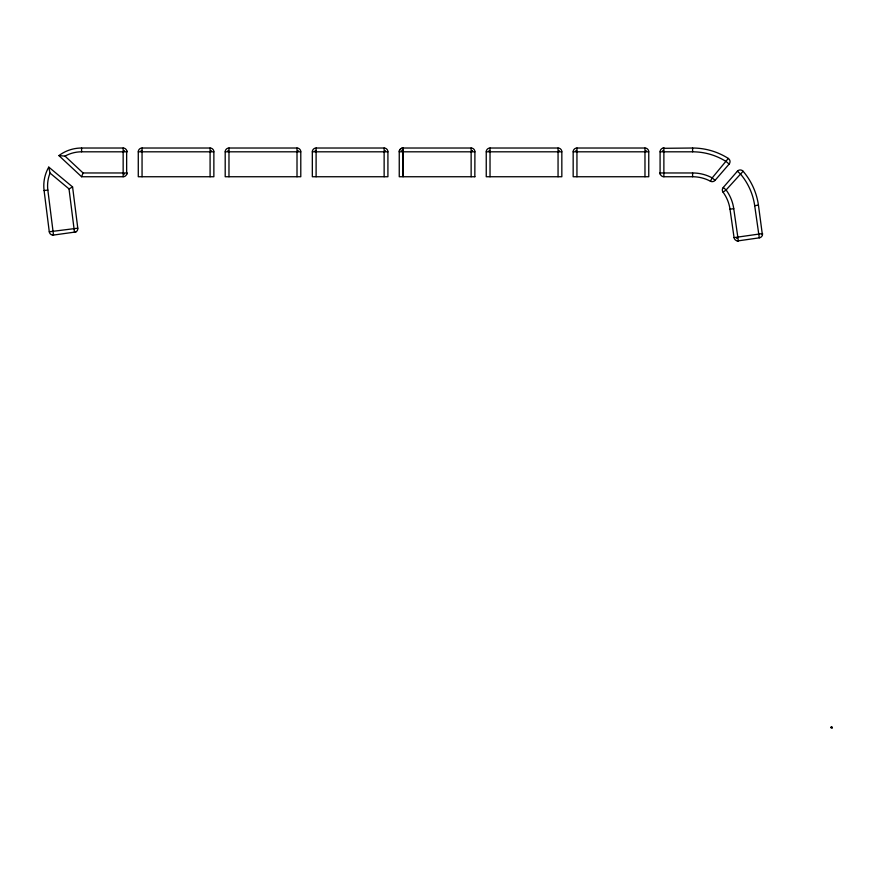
<?xml version="1.0" encoding="UTF-8"?>
<svg xmlns="http://www.w3.org/2000/svg" width="876" height="876" viewBox="0 0 876 876"><rect width="100%" height="100%" fill="white"/><g stroke="black" fill="none" stroke-linecap="round" stroke-linejoin="round"><path stroke-width="1.31" d="M762.361 234.626L758.441 205.137A66.51 66.51 0 0 0 743.1 171.258A3.778 3.778 0 0 0 737.373 171.236L723.258 187.464A3.778 3.778 0 0 0 723.061 192.183A37.788 37.788 0 0 1 730.004 209.2L734.066 237.626A3.778 3.778 0 0 0 738.348 240.834L759.295 237.845A3.778 3.778 0 0 0 762.503 233.564L734.066 237.626M126.648 174.302L126.648 150.781M126.648 173.995L126.932 172.966L83.078 172.966L65.021 156.114L59.01 155.589M762.295 234.155L762.503 233.564M65.021 156.114A34.011 34.011 0 0 1 81.588 151.811L126.932 151.811A3.778 3.778 0 0 0 123.155 148.022L81.588 148.022A37.788 37.788 0 0 0 58.911 155.589L81.588 176.744L83.078 172.966M663.877 176.744L663.877 148.022A3.778 3.778 0 0 0 660.088 151.811L660.088 172.966A3.778 3.778 0 0 0 663.877 176.744L692.598 176.744A37.788 37.788 0 0 1 710.414 181.212L712.199 177.883L728.295 158.425A66.51 66.51 0 0 0 692.598 148.022L662.847 148.318M736.946 238.25L737.811 237.1L736.563 237.834M710.414 181.212A3.778 3.778 0 0 0 715.057 180.357L729.128 164.086A3.778 3.778 0 0 0 728.295 158.425M124.184 150.781L123.155 151.811L124.491 151.252M211.105 150.781L210.087 151.811L211.423 151.252M298.026 150.781L297.008 151.811L298.344 151.252M385.155 150.781L384.137 151.811L385.473 151.252M472.471 151.252L471.058 151.811L472.076 150.781M471.135 151.811L472.153 150.781M559.074 150.781L558.056 151.811L559.392 151.252M645.995 150.781L644.977 151.811L646.313 151.252M743.1 171.258L726.105 189.95L723.061 192.183M75.478 232.009L74.504 232.414L69.018 188.898L72.588 186.949L48.76 167.097A37.788 37.788 0 0 0 44.085 190.541L49.275 231.779A3.778 3.778 0 0 0 53.502 235.064L75.785 231.965M663.318 148.318L663.877 148.022M730.004 209.2L733.749 208.663L738.348 240.834L736.979 240.747M737.373 171.236L740.231 173.722A62.733 62.733 0 0 1 754.696 205.674L758.441 205.137M44.085 190.541L47.841 190.07A34.011 34.011 0 0 1 50.041 173.087L48.771 167.185M49.275 231.779L77.778 228.198L72.588 186.949M142.054 148.022L210.087 148.022A3.778 3.778 0 0 1 213.864 151.811L213.864 176.744L138.277 176.744L138.277 151.811A3.778 3.778 0 0 1 142.054 148.022L142.054 176.744M228.975 148.022L297.008 148.022A3.778 3.778 0 0 1 300.786 151.811L300.786 176.744L225.198 176.744L225.198 151.811A3.778 3.778 0 0 1 228.975 148.022L228.975 176.744M316.105 148.022L384.137 148.022A3.778 3.778 0 0 1 387.915 151.811L387.915 176.744L312.327 176.744L312.327 151.811A3.778 3.778 0 0 1 316.105 148.022L316.105 176.744M474.912 176.744L399.248 176.744L399.248 151.811A3.778 3.778 0 0 1 403.026 148.022L471.135 148.022A3.778 3.778 0 0 1 474.912 151.811L474.836 176.744M490.023 148.022L558.056 148.022A3.778 3.778 0 0 1 561.834 151.811L561.834 176.744L486.246 176.744L486.246 151.811A3.778 3.778 0 0 1 490.023 148.022L490.023 176.744M576.945 148.022L644.977 148.022A3.778 3.778 0 0 1 648.755 151.811L648.755 176.744L573.167 176.744L573.167 151.811A3.778 3.778 0 0 1 576.945 148.022L576.945 176.744M138.277 151.811L213.864 151.811M225.198 151.811L300.786 151.811M312.327 151.811L387.915 151.811M474.912 151.811L399.248 151.811A3.778 3.778 0 0 1 403.102 148.022L403.102 176.744L403.026 148.022M486.246 151.811L561.834 151.811M573.167 151.811L648.755 151.811M660.088 151.811L692.598 151.811A62.733 62.733 0 0 1 726.27 161.611L729.128 164.086M660.384 174.302L660.088 172.966L692.598 172.966A41.566 41.566 0 0 1 712.199 177.883L715.057 180.357M81.588 176.744L123.155 176.744A3.778 3.778 0 0 0 126.932 172.966M831.981 727.08L831.039 727.08L831.083 727.978L831.171 727.31M832.112 727.956L832.08 727.168M737.285 240.692L738.348 240.834M52.45 234.899L53.502 235.064L47.841 190.07M831.247 727.244L832.112 727.978M52.91 234.845L53.502 235.064M50.041 173.087L69.018 188.898M723.258 187.464L726.105 189.95A41.566 41.566 0 0 1 733.749 208.663M662.847 150.781L663.877 151.811L663.318 150.475M575.926 150.781L576.945 151.811L576.397 150.475M489.005 150.781L490.023 151.811L489.476 150.475M402.084 150.781L403.102 151.811L402.478 150.475M402.007 150.781L403.026 151.811M315.086 150.781L316.105 151.811L315.557 150.475M227.957 150.781L228.975 151.811L228.428 150.475M141.036 150.781L142.054 151.811L141.507 150.475M124.184 173.995L123.155 172.966L123.713 174.302M126.648 151.252L126.932 151.811M660.088 172.966L660.384 173.995M754.696 205.674L759.295 237.845M692.598 148.022L692.598 151.811M692.598 172.966L692.598 176.744M644.977 148.022L644.977 176.744M558.056 148.022L558.056 176.744M471.135 148.022L471.135 176.744M384.137 148.022L384.137 176.744M297.008 148.022L297.008 176.744M210.087 148.022L210.087 176.744M123.155 148.022L123.155 176.744M81.588 148.022L81.588 151.811M77.778 228.198A3.778 3.778 0 0 1 74.504 232.414"/></g></svg>
